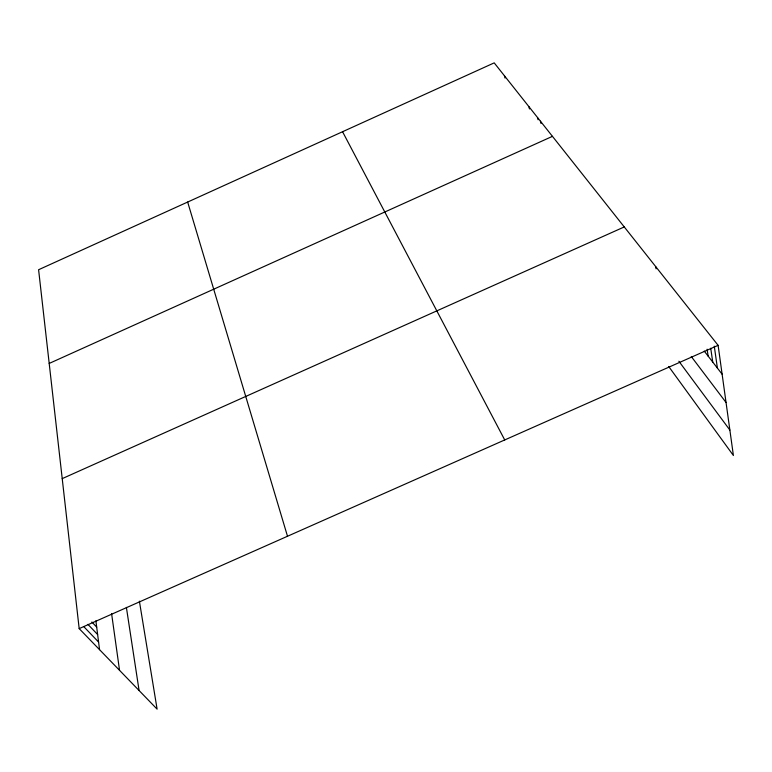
<?xml version="1.0" encoding="UTF-8"?>
<svg xmlns="http://www.w3.org/2000/svg" width="772" height="772" viewBox="0 0 772 772"><rect width="100%" height="100%" fill="white"/><g stroke="black" fill="none" stroke-linecap="round" stroke-linejoin="round"><path stroke-width="1.16" d="M49.196 363.438L552.453 136.345M62.214 478.63L624.258 226.939M79.178 628.62L718.114 345.335L494.205 62.87L38.6 269.727L79.178 628.62L157.102 709.13L139.394 601.176M83.984 626.845L98.584 642.063M87.94 624.365L97.629 634.545M91.868 622L96.693 627.105M704.238 351.086L722.119 374.188M691.278 356.529L726.037 402.463M678.868 361.238L729.868 430.072M668.697 366.497L733.4 455.499L718.114 345.335M342.556 131.713L504.724 439.943M187.664 202.042L287.502 536.25M504.434 75.772L505.042 78.059M528.888 106.613L529.476 108.948M537.505 117.498L538.074 119.747M540.439 121.194L540.998 123.443M655.669 266.562L656.084 268.839M126.386 607.39L139.085 690.515M707.104 349.214L708.136 356.133M710.722 348.24L712.739 362.078M714.283 346.184L717.4 368.099M111.583 613.547L119.544 670.328M95.892 620.813L99.559 649.677"/></g></svg>
